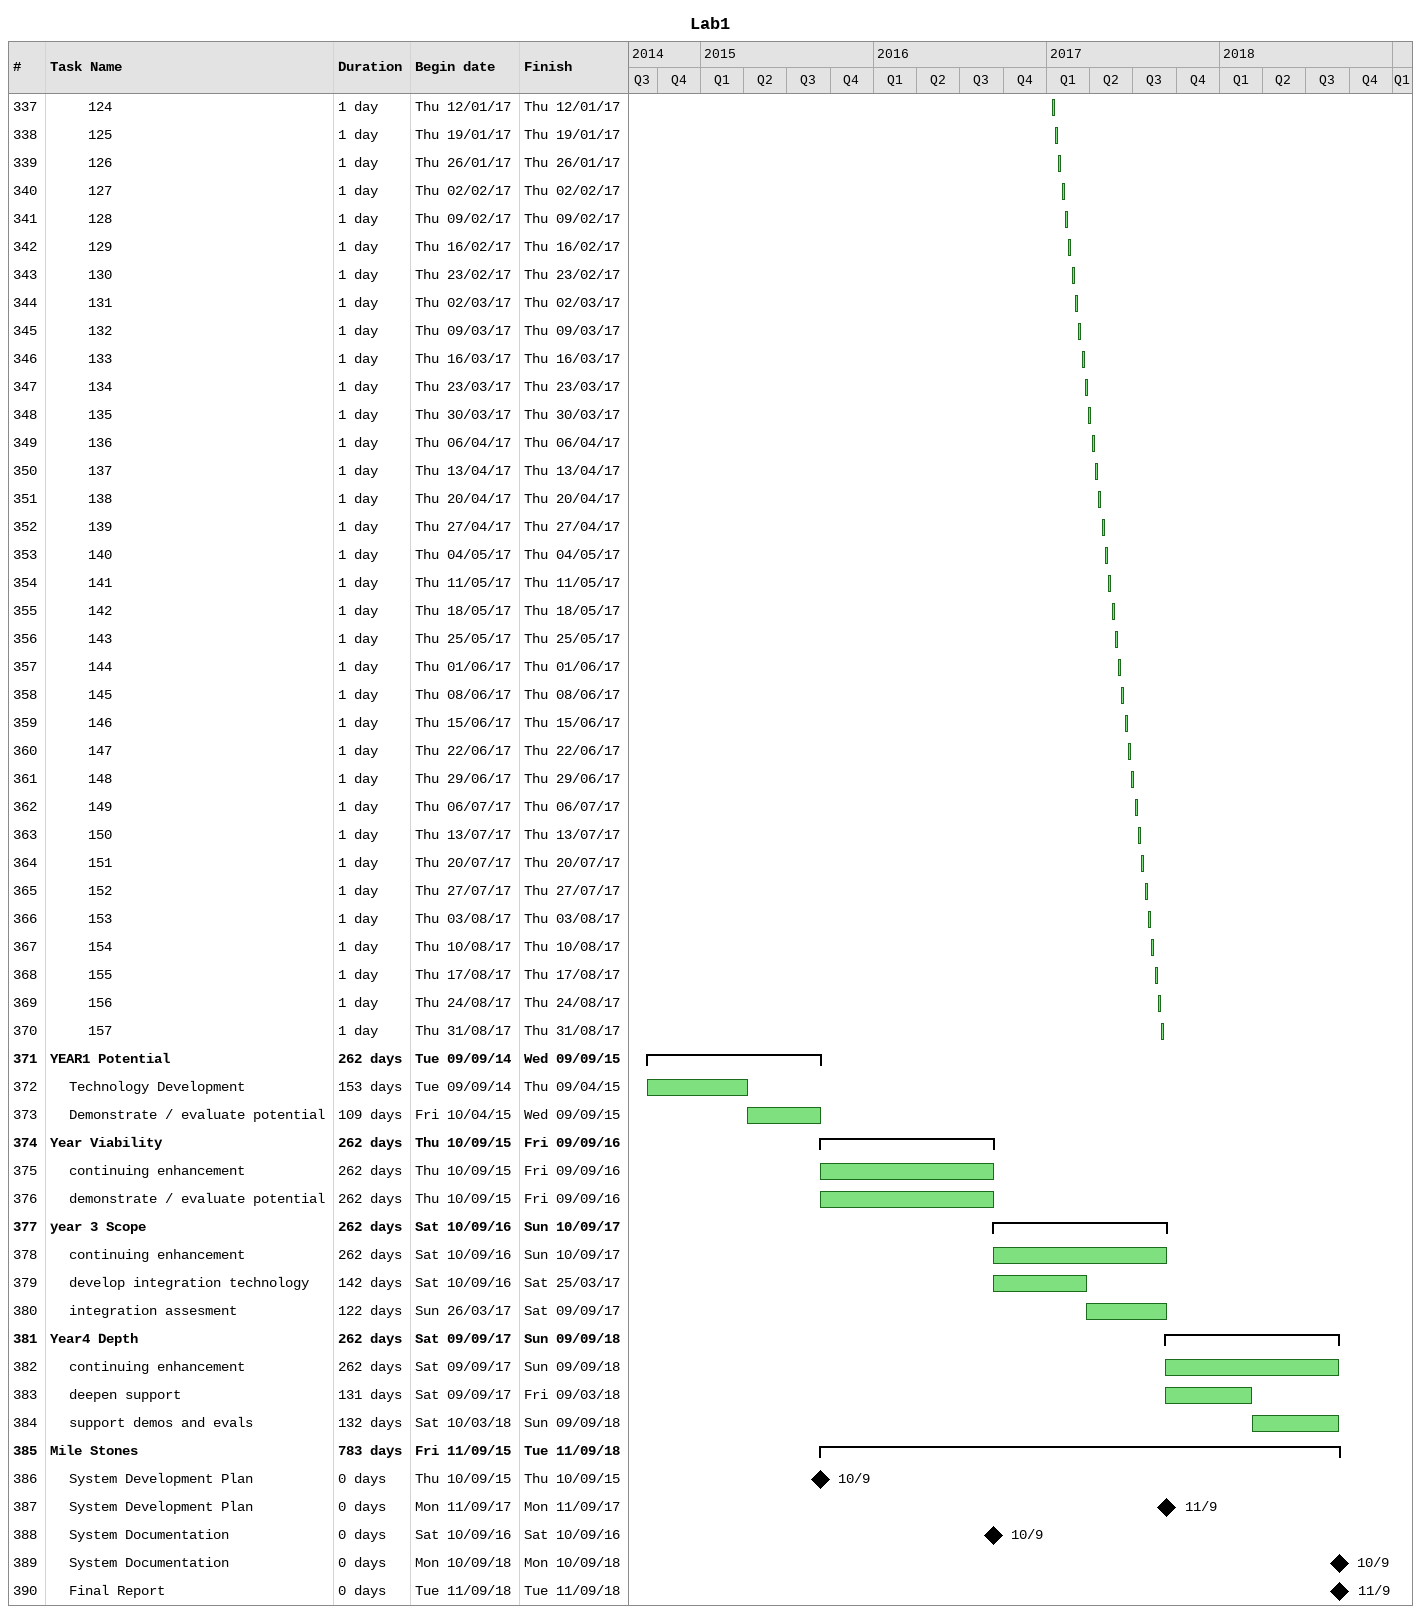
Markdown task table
Lab1

| ID | Level | Task | Duration | Start | Finish |
|---|---|---|---|---|---|
| 337 | 3 | 124 | 1d | 2017-01-12 | 2017-01-12 |
| 338 | 3 | 125 | 1d | 2017-01-19 | 2017-01-19 |
| 339 | 3 | 126 | 1d | 2017-01-26 | 2017-01-26 |
| 340 | 3 | 127 | 1d | 2017-02-02 | 2017-02-02 |
| 341 | 3 | 128 | 1d | 2017-02-09 | 2017-02-09 |
| 342 | 3 | 129 | 1d | 2017-02-16 | 2017-02-16 |
| 343 | 3 | 130 | 1d | 2017-02-23 | 2017-02-23 |
| 344 | 3 | 131 | 1d | 2017-03-02 | 2017-03-02 |
| 345 | 3 | 132 | 1d | 2017-03-09 | 2017-03-09 |
| 346 | 3 | 133 | 1d | 2017-03-16 | 2017-03-16 |
| 347 | 3 | 134 | 1d | 2017-03-23 | 2017-03-23 |
| 348 | 3 | 135 | 1d | 2017-03-30 | 2017-03-30 |
| 349 | 3 | 136 | 1d | 2017-04-06 | 2017-04-06 |
| 350 | 3 | 137 | 1d | 2017-04-13 | 2017-04-13 |
| 351 | 3 | 138 | 1d | 2017-04-20 | 2017-04-20 |
| 352 | 3 | 139 | 1d | 2017-04-27 | 2017-04-27 |
| 353 | 3 | 140 | 1d | 2017-05-04 | 2017-05-04 |
| 354 | 3 | 141 | 1d | 2017-05-11 | 2017-05-11 |
| 355 | 3 | 142 | 1d | 2017-05-18 | 2017-05-18 |
| 356 | 3 | 143 | 1d | 2017-05-25 | 2017-05-25 |
| 357 | 3 | 144 | 1d | 2017-06-01 | 2017-06-01 |
| 358 | 3 | 145 | 1d | 2017-06-08 | 2017-06-08 |
| 359 | 3 | 146 | 1d | 2017-06-15 | 2017-06-15 |
| 360 | 3 | 147 | 1d | 2017-06-22 | 2017-06-22 |
| 361 | 3 | 148 | 1d | 2017-06-29 | 2017-06-29 |
| 362 | 3 | 149 | 1d | 2017-07-06 | 2017-07-06 |
| 363 | 3 | 150 | 1d | 2017-07-13 | 2017-07-13 |
| 364 | 3 | 151 | 1d | 2017-07-20 | 2017-07-20 |
| 365 | 3 | 152 | 1d | 2017-07-27 | 2017-07-27 |
| 366 | 3 | 153 | 1d | 2017-08-03 | 2017-08-03 |
| 367 | 3 | 154 | 1d | 2017-08-10 | 2017-08-10 |
| 368 | 3 | 155 | 1d | 2017-08-17 | 2017-08-17 |
| 369 | 3 | 156 | 1d | 2017-08-24 | 2017-08-24 |
| 370 | 3 | 157 | 1d | 2017-08-31 | 2017-08-31 |
| 371 | 1 | **YEAR1 Potential** | 262d | 2014-09-09 | 2015-09-09 |
| 372 | 2 | Technology Development | 153d | 2014-09-09 | 2015-04-09 |
| 373 | 2 | Demonstrate / evaluate potential | 109d | 2015-04-10 | 2015-09-09 |
| 374 | 1 | **Year Viability** | 262d | 2015-09-10 | 2016-09-09 |
| 375 | 2 | continuing enhancement | 262d | 2015-09-10 | 2016-09-09 |
| 376 | 2 | demonstrate / evaluate potential | 262d | 2015-09-10 | 2016-09-09 |
| 377 | 1 | **year 3 Scope** | 262d | 2016-09-10 | 2017-09-10 |
| 378 | 2 | continuing enhancement | 262d | 2016-09-10 | 2017-09-10 |
| 379 | 2 | develop integration technology | 142d | 2016-09-10 | 2017-03-25 |
| 380 | 2 | integration assesment | 122d | 2017-03-26 | 2017-09-09 |
| 381 | 1 | **Year4 Depth** | 262d | 2017-09-09 | 2018-09-09 |
| 382 | 2 | continuing enhancement | 262d | 2017-09-09 | 2018-09-09 |
| 383 | 2 | deepen support | 131d | 2017-09-09 | 2018-03-09 |
| 384 | 2 | support demos and evals | 132d | 2018-03-10 | 2018-09-09 |
| 385 | 1 | **Mile Stones** | 783d | 2015-09-11 | 2018-09-11 |
| 386 | 2 | System Development Plan | 0d | 2015-09-10 | 2015-09-10 |
| 387 | 2 | System Development Plan | 0d | 2017-09-11 | 2017-09-11 |
| 388 | 2 | System Documentation | 0d | 2016-09-10 | 2016-09-10 |
| 389 | 2 | System Documentation | 0d | 2018-09-10 | 2018-09-10 |
| 390 | 2 | Final Report | 0d | 2018-09-11 | 2018-09-11 |
